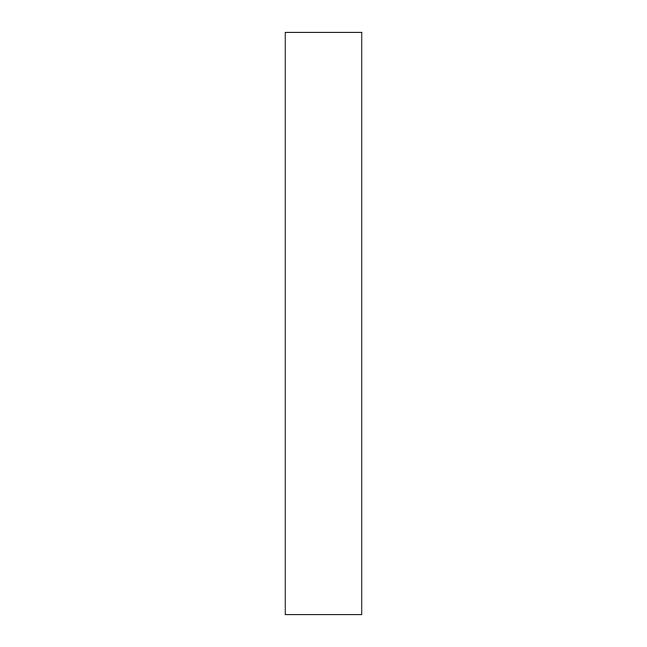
<?xml version="1.0" encoding="UTF-8"?>
<svg xmlns="http://www.w3.org/2000/svg" width="647" height="647" viewBox="0 0 647 647"><rect width="100%" height="100%" fill="white"/><g stroke="black" fill="none" stroke-linecap="round" stroke-linejoin="round"><path stroke-width="0.97" d="M361.762 32.35L285.238 32.35L285.238 614.65L361.762 614.65L361.762 32.35"/></g></svg>
